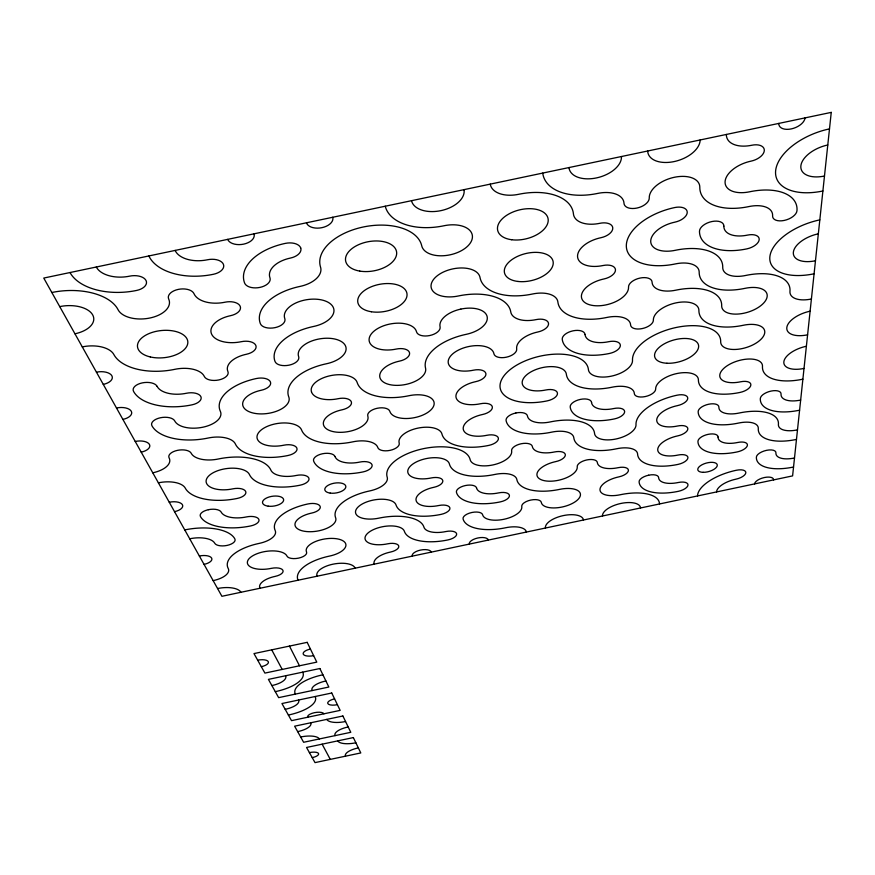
<?xml version="1.0" encoding="UTF-8"?>
<svg xmlns="http://www.w3.org/2000/svg" width="875" height="875" viewBox="0 0 875 875"><rect width="100%" height="100%" fill="white"/><g stroke="black" fill="none" stroke-linecap="round" stroke-linejoin="round"><path stroke-width="1.31" d="M271.72 649.841L282.198 669.441M322.142 744.177L330.28 759.391M289.45 646.089L299.491 665.788M805.033 117.895A13.705 7.82 -20.5 0 1 791.284 128.909A13.705 7.82 -20.5 0 1 778.816 123.419M726.37 134.455A27.289 15.706 -19.6 0 0 751.822 145.239A13.377 7.569 -19.2 0 1 764.312 150.478A13.377 7.569 -19.2 0 1 751.067 161.131A26.239 14.612 -18.9 0 0 725.08 181.781A26.239 14.612 -18.9 0 0 749.613 191.789A50.564 27.245 -18.2 0 1 796.972 210.733A12.688 6.781 -18.9 0 1 784.241 220.434A12.688 6.781 -18.9 0 1 772.603 215.863A25.277 13.617 -18.2 0 0 748.913 206.566A52.5 29.225 -18.9 0 1 699.803 187.283A26.064 14.711 -17.3 0 0 674.33 177.286A26.064 14.711 -17.3 0 0 649.261 197.914A13.005 7.372 -16.5 0 1 636.956 208.053A13.005 7.372 -16.5 0 1 623.984 203.241A25.944 14.787 -15.6 0 0 597.581 193.43A53.9 31.861 -16 0 1 542.741 173.086M822.894 190.991A52.927 28.973 -20.4 0 1 775.655 170.57A52.927 28.973 -20.4 0 1 829.5 128.888M824.48 176.028A26.458 14.481 -20.4 0 1 800.877 165.823A26.458 14.481 -20.4 0 1 827.783 144.988M700.142 139.967A27.092 15.827 -17.9 0 1 674.122 161.58A27.092 15.827 -17.9 0 1 647.686 151.003M621.458 156.527A26.939 15.925 -16 0 1 596.411 177.931A26.939 15.925 -16 0 1 568.98 167.562M490.252 184.122A26.852 15.98 -14.1 0 0 518.678 194.294A51.745 29.684 -13.8 0 1 573.431 213.872A25.944 14.787 -15.6 0 0 599.823 223.311A12.731 7.131 -15.4 0 1 612.773 227.905A12.731 7.131 -15.4 0 1 600.906 237.716A25.014 13.77 -15.2 0 0 577.566 256.758A25.014 13.77 -15.2 0 0 602.995 265.53A12.294 6.65 -15.1 0 1 615.475 269.719A12.294 6.65 -15.1 0 1 604.002 278.95A24.161 12.852 -14.9 0 0 581.416 296.833A24.161 12.852 -14.9 0 0 605.773 304.938A24.161 12.852 -14.9 0 0 628.534 287.109A12.097 6.409 -15.6 0 1 640.03 278.064A12.097 6.409 -15.6 0 1 652.083 282.155A24.248 12.797 -16.3 0 0 675.806 290.183A46.878 23.953 -16 0 1 721.678 305.714A23.548 11.911 -17.2 0 0 744.023 313.195A23.548 11.911 -17.2 0 0 767.211 295.936A23.548 11.911 -17.2 0 0 745.041 288.334A48.781 25.452 -17.7 0 1 699.18 272.234A24.248 12.797 -16.3 0 0 675.467 263.9A50.269 27.42 -16.8 0 1 626.325 245.995A50.269 27.42 -16.8 0 1 674.723 207.55A12.797 7.098 -17 0 1 687.236 212.231A12.797 7.098 -17 0 1 674.92 222.141A25.123 13.705 -16.8 0 0 650.716 241.358A25.123 13.705 -16.8 0 0 675.281 250.305A48.508 25.594 -16.3 0 1 722.728 267.28A24.38 12.72 -17.7 0 0 745.642 275.472A47.119 23.822 -17.2 0 1 789.972 291.331A23.702 11.834 -18.4 0 0 811.409 298.998M385.252 206.216A53.67 32.025 -12.1 0 0 444.008 225.75A25.845 14.853 -12.1 0 1 472.259 234.927A25.845 14.853 -12.1 0 1 450.155 254.811A25.845 14.853 -12.1 0 1 421.728 245.809A51.756 29.706 -10.3 0 0 363.147 227.019A51.756 29.706 -10.3 0 0 320.545 267.105A25.955 14.809 -8.5 0 1 300.005 286.42A50.061 27.573 -8.8 0 0 260.389 323.706A12.534 6.88 -8.1 0 0 275.034 327.644A12.534 6.88 -8.1 0 0 284.791 318.566A25.025 13.781 -8.8 0 1 304.467 300.125A25.025 13.781 -8.8 0 1 333.539 308.077A25.025 13.781 -8.8 0 1 313.644 326.452A48.344 25.736 -9.1 0 0 275.056 361.55A12.108 6.42 -8.4 0 0 289.133 365.148A12.108 6.42 -8.4 0 0 298.638 356.584A24.161 12.862 -9.1 0 1 317.8 339.227A24.161 12.862 -9.1 0 1 345.723 346.467A24.161 12.862 -9.1 0 1 326.353 363.781A46.736 24.073 -9.4 0 0 288.772 396.911A23.45 11.988 -8.1 0 1 270.419 412.978A23.45 11.988 -8.1 0 1 243.097 406.35A23.45 11.988 -8.1 0 1 261.242 390.25A11.922 6.191 -7.9 0 0 270.419 381.938A11.922 6.191 -7.9 0 0 256.419 378.514A46.911 23.986 -8.1 0 0 220.358 411.327A23.57 11.933 -6.9 0 1 202.913 427.197A23.57 11.933 -6.9 0 1 174.737 420.941A11.823 5.95 -6.3 0 0 160.42 417.758A11.823 5.95 -6.3 0 0 151.933 425.742A47.152 23.877 -6.8 0 0 208.162 438.025A22.794 11.189 -7.3 0 1 235.375 443.964A45.391 22.498 -8.4 0 0 288.094 455.481A11.167 5.447 -8.5 0 0 296.844 448.044A11.167 5.447 -8.5 0 0 283.861 445.189A22.684 11.244 -8.4 0 1 257.392 439.162A22.684 11.244 -8.4 0 1 275.264 423.883A22.684 11.244 -8.4 0 1 301.602 430.019A45.227 22.564 -9.6 0 0 352.931 441.82A21.908 10.598 -9.8 0 1 377.803 447.541A10.938 5.305 -10.3 0 0 390.042 450.363A10.938 5.305 -10.3 0 0 399.186 443.034A21.864 10.609 -10.9 0 1 417.747 428.159A21.864 10.609 -10.9 0 1 441.952 434.022A43.706 21.241 -12 0 0 488.862 445.386A10.762 5.152 -12 0 0 498.367 438.123A10.762 5.152 -12 0 0 486.806 435.302A21.853 10.62 -12 0 1 463.302 429.406A21.853 10.62 -12 0 1 482.562 414.498A11.091 5.48 -12 0 0 492.319 406.842A11.091 5.48 -12 0 0 480.364 403.769A22.542 11.298 -12 0 1 456.039 397.348A22.542 11.298 -12 0 1 475.847 381.62A11.452 5.841 -12 0 0 485.887 373.537A11.452 5.841 -12 0 0 473.506 370.18A23.286 12.064 -12 0 1 448.295 363.125A23.286 12.064 -12 0 1 468.847 346.511A23.286 12.064 -12 0 1 493.905 353.697A11.648 6.027 -12.7 0 0 506.308 357.208A11.648 6.027 -12.7 0 0 516.688 348.895A23.308 12.053 -13.4 0 1 537.797 331.997A11.845 6.223 -13.4 0 0 548.516 323.367A11.845 6.223 -13.4 0 0 536.08 319.616A24.095 12.884 -13.5 0 1 510.759 311.916A48.18 25.802 -12 0 0 458.347 295.98A24.938 13.825 -12 0 1 431.178 287.525A24.938 13.825 -12 0 1 453.009 268.855A24.938 13.825 -12 0 1 480.014 277.463A49.919 27.628 -13.7 0 0 532.525 294A24.095 12.884 -13.5 0 1 557.878 301.995A48.322 25.703 -14.9 0 0 606.889 317.439A23.352 12.02 -14.7 0 1 630.591 324.898A11.692 5.994 -15.3 0 0 642.239 328.573A11.692 5.994 -15.3 0 0 653.363 320.108A23.439 11.977 -16 0 1 675.97 302.881A23.439 11.977 -16 0 1 698.906 310.516A47.119 23.822 -17.2 0 0 743.291 325.27A22.783 11.167 -16.8 0 1 764.772 332.248A22.783 11.167 -16.8 0 1 742.339 348.556A22.783 11.167 -16.8 0 1 720.683 341.698A45.358 22.466 -15.6 0 0 676.288 327.458A45.358 22.466 -15.6 0 0 632.505 360.281A22.608 11.266 -14.4 0 1 611.297 376.173A22.608 11.266 -14.4 0 1 588.405 369.578A45.128 22.597 -13.2 0 0 541.745 355.808A45.128 22.597 -13.2 0 0 500.095 387.527A45.128 22.597 -13.2 0 0 547.356 400.848A11.102 5.469 -13.2 0 0 557.452 393.116A11.102 5.469 -13.2 0 0 545.847 389.977A22.564 11.287 -13.2 0 1 522.222 383.359A22.564 11.287 -13.2 0 1 542.883 367.5A22.564 11.287 -13.2 0 1 566.355 374.227A45.216 22.542 -14.4 0 0 612.128 387.188A21.897 10.588 -14.3 0 1 634.309 393.477A10.959 5.283 -14.8 0 0 645.225 396.572A10.959 5.283 -14.8 0 0 655.67 388.97A21.962 10.544 -15.3 0 1 676.889 373.537A21.962 10.544 -15.3 0 1 698.403 379.969A44.122 21.011 -16.4 0 0 740.108 392.416A10.861 5.097 -16.2 0 0 750.87 384.891A10.861 5.097 -16.2 0 0 740.611 381.795A22.061 10.5 -16.4 0 1 719.764 375.309A22.061 10.5 -16.4 0 1 741.792 359.866A22.061 10.5 -16.4 0 1 762.475 366.461A44.352 20.891 -17.4 0 0 802.878 379.181M464.012 189.645A26.83 16.002 -12.1 0 1 440.923 210.645A26.83 16.002 -12.1 0 1 411.512 200.692M332.741 217.262A13.442 7.984 -9.1 0 1 321.945 227.664A13.442 7.984 -9.1 0 1 306.48 222.786M253.958 233.833A13.508 7.952 -7.1 0 1 243.655 244.136A13.508 7.952 -7.1 0 1 227.686 239.367M175.142 250.414A27.103 15.859 -6.2 0 0 207.539 259.755A13.289 7.645 -6.5 0 1 223.409 264.294A13.289 7.645 -6.5 0 1 213.5 274.258A54.206 31.741 -6.2 0 1 148.87 255.948M70.033 272.53A54.622 31.511 -4.4 0 0 136.631 290.434A13.388 7.591 -4.8 0 0 146.059 280.569A13.388 7.591 -4.8 0 0 129.697 276.139A27.3 15.75 -4.4 0 1 96.316 267.006M59.741 306.611A26.48 14.525 -3.7 0 1 92.662 314.869A26.48 14.525 -3.7 0 1 74.955 333.791M51.844 292.512A52.97 29.061 -3.7 0 1 118.07 309.706A26.261 14.645 -5.2 0 0 149.986 317.997A26.261 14.645 -5.2 0 0 168.7 299.053A13.081 7.35 -6 0 1 178.238 289.406A13.081 7.35 -6 0 1 194.02 293.727A26.086 14.733 -6.8 0 0 225.006 302.203A12.797 7.109 -7.1 0 1 240.209 306.327A12.797 7.109 -7.1 0 1 230.552 315.678A25.134 13.727 -7.3 0 0 211.488 333.823A25.134 13.727 -7.3 0 0 241.259 341.698A12.348 6.628 -7.5 0 1 255.839 345.45A12.348 6.628 -7.5 0 1 246.433 354.255A24.259 12.819 -7.7 0 0 227.894 371.492A12.162 6.388 -7 0 1 218.783 379.958A12.162 6.388 -7 0 1 204.312 376.458A24.402 12.753 -6.4 0 0 174.858 369.316A50.597 27.311 -5.8 0 1 113.87 354.55A25.484 13.552 -4.5 0 0 82.283 346.894M814.089 273.787A49.109 25.266 -18.9 0 1 769.869 256.747A49.109 25.266 -18.9 0 1 819.82 219.877M815.467 260.761A24.555 12.633 -18.9 0 1 793.363 252.252A24.555 12.633 -18.9 0 1 818.333 233.822M96.447 372.181A12.512 6.552 -4.8 0 1 111.858 375.758A12.512 6.552 -4.8 0 1 103.283 384.398M116.484 407.991A12.064 6.125 -5.4 0 1 131.283 411.25A12.064 6.125 -5.4 0 1 122.872 419.398M807.592 334.808A22.914 11.102 -17.8 0 1 786.811 327.644A22.914 11.102 -17.8 0 1 810.108 311.194M135.22 441.459A11.659 5.742 -5.9 0 1 149.439 444.434A11.659 5.742 -5.9 0 1 141.203 452.134M152.775 472.806A22.936 11.134 -6.2 0 0 169.137 457.931A11.43 5.578 -6.7 0 1 177.439 450.363A11.43 5.578 -6.7 0 1 191.22 453.272A22.794 11.189 -7.3 0 0 218.323 458.992A44.155 21.044 -7.6 0 1 270.856 470.083A21.973 10.566 -8.7 0 0 296.319 475.453A10.817 5.119 -8.8 0 1 308.842 478.078A10.817 5.119 -8.8 0 1 300.3 485.144A43.958 21.131 -8.7 0 1 249.463 474.589A22.072 10.522 -7.6 0 0 223.398 469.12A22.072 10.522 -7.6 0 0 206.609 483.481A22.072 10.522 -7.6 0 0 232.794 488.852A10.861 5.108 -7.8 0 1 245.645 491.4A10.861 5.108 -7.8 0 1 237.42 498.4A44.155 21.044 -7.6 0 1 185.27 488.119A22.192 10.467 -6.6 0 0 158.386 482.825M804.027 368.43A22.17 10.445 -17.4 0 1 783.847 361.845A22.17 10.445 -17.4 0 1 806.378 346.248M799.586 410.189A42.973 19.677 -17 0 1 760.331 398.464A10.719 4.933 -16.5 0 1 771.083 391.07A10.719 4.933 -16.5 0 1 781.047 394.089A21.481 9.833 -17 0 0 800.658 400.061M169.258 502.239A10.927 5.075 -6.8 0 1 182.427 504.733A10.927 5.075 -6.8 0 1 174.53 511.656M796.469 439.414A41.683 18.572 -16.7 0 1 758.297 428.597A20.738 9.33 -15.8 0 0 738.653 423.041A42.766 19.786 -16.1 0 1 698.173 411.567A10.664 4.955 -15.6 0 1 708.619 404.239A10.664 4.955 -15.6 0 1 718.889 407.203A21.383 9.887 -16.1 0 0 739.123 413.033A41.486 18.659 -15.8 0 1 778.411 424.364A20.836 9.286 -16.7 0 0 797.486 429.866M189.711 538.792A20.858 9.297 -7.3 0 1 214.736 543.233A10.402 4.659 -7.8 0 0 227.062 545.42A10.402 4.659 -7.8 0 0 234.883 538.989A41.727 18.605 -7.3 0 0 184.756 529.922M793.538 467.02A40.469 17.544 -16.3 0 1 756.394 457.034A10.095 4.397 -15.9 0 1 766.522 450.341A10.095 4.397 -15.9 0 1 775.928 452.911A20.234 8.772 -16.3 0 0 794.5 457.997M199.358 556.008A10.27 4.517 -7.5 0 1 211.63 558.097A10.27 4.517 -7.5 0 1 204.039 564.375M213.139 580.628A20.245 8.794 -7.6 0 0 228.211 568.444A40.327 17.653 -8.5 0 1 259.219 543.386A20.759 9.341 -8.2 0 0 275.177 530.491A41.366 18.758 -9.1 0 1 308.033 503.934A10.489 4.823 -9 0 1 320.13 506.33A10.489 4.823 -9 0 1 311.784 513.045A20.683 9.373 -9.1 0 0 295.28 526.127A20.683 9.373 -9.1 0 0 318.948 530.786A20.683 9.373 -9.1 0 0 335.617 517.738A41.256 18.802 -10.1 0 1 369.655 490.941A21.241 9.964 -9.9 0 0 387.188 477.137A42.416 19.972 -11 0 1 423.325 448.689A42.416 19.972 -11 0 1 470.148 459.637A21.197 9.986 -12 0 0 492.866 464.953A21.197 9.986 -12 0 0 511.623 450.898A10.598 4.987 -12.5 0 1 521.139 443.767A10.598 4.987 -12.5 0 1 532.35 446.523A21.208 9.975 -13 0 0 554.455 451.97A10.445 4.845 -13 0 1 565.327 454.628A10.445 4.845 -13 0 1 555.789 461.595A20.584 9.406 -13 0 0 536.955 475.158A20.584 9.406 -13 0 0 558.25 480.32A20.584 9.406 -13 0 0 577.227 466.791A10.303 4.703 -13.4 0 1 586.775 459.944A10.303 4.703 -13.4 0 1 597.352 462.547A20.617 9.395 -13.9 0 0 618.177 467.677A10.161 4.561 -13.9 0 1 628.436 470.181A10.161 4.561 -13.9 0 1 618.866 476.875A20.027 8.87 -13.8 0 0 599.987 489.945A20.027 8.87 -13.8 0 0 620.211 494.758A38.959 16.778 -13.7 0 1 659.531 503.967M716.57 491.925A19.578 8.334 -15.3 0 1 735.995 479.161A9.931 4.287 -15.4 0 0 745.839 472.675A9.931 4.287 -15.4 0 0 736.411 470.247A39.167 16.68 -15.3 0 0 697.561 495.939M754.578 483.908A9.811 4.156 -15.7 0 1 764.422 477.52A9.811 4.156 -15.7 0 1 773.587 479.894M602.492 515.998A19.48 8.389 -13.7 0 1 620.867 503.453A19.48 8.389 -13.7 0 1 640.522 507.97M545.431 528.03A19.447 8.4 -12.8 0 1 563.281 515.605A19.447 8.4 -12.8 0 1 583.472 520.013M526.411 532.044A19.447 8.411 -12 0 0 505.695 527.745A39.988 17.784 -12 0 1 463.072 518.908A9.997 4.441 -11.6 0 1 471.822 512.498A9.997 4.441 -11.6 0 1 482.639 514.784A19.994 8.892 -12 0 0 503.956 519.28A19.994 8.892 -12 0 0 521.763 506.527A9.997 4.441 -12.5 0 1 530.786 500.062A9.997 4.441 -12.5 0 1 541.319 502.403A20.005 8.881 -12.9 0 0 562.209 506.997A20.005 8.881 -12.9 0 0 580.42 494.047A20.005 8.881 -12.9 0 0 559.639 489.366A41.18 18.823 -13 0 1 516.841 479.522A20.573 9.417 -12 0 0 494.802 474.458A42.394 19.983 -12 0 1 449.411 464.012A21.208 9.986 -11 0 0 426.158 458.609A21.208 9.986 -11 0 0 407.892 472.631A21.208 9.986 -11 0 0 431.266 477.947A10.445 4.845 -11 0 1 442.761 480.473A10.445 4.845 -11 0 1 433.814 487.32A20.584 9.406 -11 0 0 416.15 500.664A20.584 9.406 -11 0 0 438.758 505.52A10.15 4.572 -11.1 0 1 449.881 507.85A10.15 4.572 -11.1 0 1 441.153 514.358A41.18 18.823 -11 0 1 396.036 504.995A20.628 9.395 -10.1 0 0 372.936 500.15A20.628 9.395 -10.1 0 0 355.709 513.373A20.628 9.395 -10.1 0 0 378.919 518.142A40.075 17.752 -10.2 0 1 423.938 527.166A20.005 8.881 -11.1 0 0 445.823 531.552A9.866 4.32 -11.1 0 1 456.597 533.684A9.866 4.32 -11.1 0 1 448.088 539.897A40.02 17.773 -11.1 0 1 404.37 531.289A20.038 8.87 -10.2 0 0 382.014 526.837A20.038 8.87 -10.2 0 0 365.203 539.438A20.038 8.87 -10.2 0 0 387.669 543.812A9.877 4.309 -10.3 0 1 398.716 545.902A9.877 4.309 -10.3 0 1 390.469 552.059A19.48 8.389 -10.3 0 0 374.194 564.167M469.339 544.086A9.723 4.2 -11.6 0 1 477.87 537.972A9.723 4.2 -11.6 0 1 488.359 540.072M412.256 556.128A9.734 4.2 -10.7 0 1 420.536 550.069A9.734 4.2 -10.7 0 1 431.287 552.114M317.1 576.209A19.534 8.378 -9.5 0 1 332.85 564.211A19.534 8.378 -9.5 0 1 355.163 568.181M298.058 580.223A39.069 16.756 -9.5 0 1 329.503 556.084A20.092 8.859 -9.3 0 0 345.625 543.572A20.092 8.859 -9.3 0 0 322.492 539.383A20.092 8.859 -9.3 0 0 306.523 551.928A10.062 4.419 -8.9 0 1 298.583 558.13A10.062 4.419 -8.9 0 1 286.945 556.062A20.158 8.827 -8.5 0 0 263.452 551.841A20.158 8.827 -8.5 0 0 247.734 564.211A20.158 8.827 -8.5 0 0 271.327 568.356A9.931 4.287 -8.6 0 1 282.92 570.325A9.931 4.287 -8.6 0 1 275.209 576.373A19.589 8.345 -8.7 0 0 259.984 588.263M217.569 588.536A19.677 8.323 -7.9 0 1 240.942 592.277M309.411 752.598A7.941 2.745 -9.5 0 1 318.533 753.484A7.941 2.745 -9.5 0 1 312.233 757.641M345.538 756.164A15.662 5.381 -10 0 1 358.345 747.895M355.863 742.777A16.012 5.622 -9.9 0 1 337.739 740.873M257.677 660.198A9.034 3.522 -8.6 0 1 268.253 661.598A9.034 3.522 -8.6 0 1 261.319 666.695M313.633 655.648A9.002 3.533 -9.3 0 1 303.286 654.205A9.002 3.533 -9.3 0 1 310.439 649.053M295.378 694.105A34.388 12.928 -9.6 0 1 322.908 674.789M312.113 690.572A17.194 6.464 -9.6 0 1 325.905 680.969M302.717 672.142A35.361 13.53 -8.8 0 1 275.297 691.655M285.567 675.763A17.686 6.77 -8.8 0 1 271.884 685.562M298.539 700.022A17.106 6.344 -9 0 1 285.184 709.33M315.142 696.522A34.212 12.688 -9 0 1 288.378 715.039M337.4 704.681A8.422 3.106 -9.7 0 1 327.797 703.522A8.422 3.106 -9.7 0 1 334.589 698.895M307.738 717.227A8.334 3.03 -9.5 0 1 314.377 712.698A8.334 3.03 -9.5 0 1 323.947 713.803M345.548 721.514A16.516 5.972 -9.8 0 1 326.791 719.392M310.712 722.783A16.559 5.961 -9.2 0 1 297.675 731.631M300.672 736.991A16.177 5.698 -9.4 0 1 319.353 738.948M335.07 735.623A16.133 5.709 -9.9 0 1 348.184 726.95M831.25 112.383L792.597 475.891L221.911 596.291L43.75 278.064L831.25 112.383M307.191 642.348L253.98 653.581L264.906 673.094L316.783 662.134L307.191 642.348M319.867 668.522L268.417 679.383L278.644 697.638L328.847 687.039L319.867 668.522M331.745 693.011L281.947 703.533L291.528 720.65L340.156 710.38L331.745 693.011M342.88 715.991L294.623 726.184L303.625 742.273L350.788 732.309L342.88 715.991M353.347 737.581L306.545 747.469L315.022 762.617L360.784 752.948L353.347 737.581M511.7 239.739A25.867 14.831 -13.8 0 0 548.155 219.198A25.867 14.831 -13.8 0 0 508.692 214.08A25.867 14.831 -13.8 0 0 511.7 239.739M359.778 271.097A25.878 14.842 -10.3 0 0 396.627 252.219A25.878 14.842 -10.3 0 0 356.858 245.514A25.878 14.842 -10.3 0 0 359.778 271.097M300.737 248.019A13.223 7.678 -8.3 0 0 285.348 243.381A51.92 29.619 -8.5 0 0 244.628 283.073A13.005 7.383 -7.6 0 0 259.919 287.405A13.005 7.383 -7.6 0 0 269.938 277.747A25.955 14.809 -8.5 0 1 290.358 258.081A13.223 7.678 -8.3 0 0 300.737 248.019M723.855 226.122A25.277 13.617 -18.2 0 0 747.556 235.091A12.414 6.573 -17.9 0 1 759.205 239.455A12.414 6.573 -17.9 0 1 746.911 248.861A50.564 27.245 -18.2 0 1 699.486 231.252A12.6 6.825 -17.5 0 1 711.791 221.561A12.6 6.825 -17.5 0 1 723.855 226.122M517.967 281.455A24.948 13.803 -13.7 0 0 553.186 262.052A24.948 13.803 -13.7 0 0 515.167 257.578A24.948 13.803 -13.7 0 0 517.967 281.455M371.372 311.752A24.959 13.814 -10.4 0 0 407.006 293.891A24.959 13.814 -10.4 0 0 368.758 287.919A24.959 13.814 -10.4 0 0 371.372 311.752M150.336 356.956A25.298 13.65 -5.8 0 0 187.841 342.114A25.298 13.65 -5.8 0 0 149.756 333.277A25.298 13.65 -5.8 0 0 150.336 356.956M460.841 309.094A24.084 12.895 -12 0 0 440.07 326.802A12.042 6.453 -11.3 0 1 429.767 335.53A12.042 6.453 -11.3 0 1 416.5 331.767A24.106 12.895 -10.6 0 0 389.681 324.078A24.106 12.895 -10.6 0 0 369.305 341.502A24.106 12.895 -10.6 0 0 396.277 349.059A11.845 6.234 -10.6 0 1 409.5 352.647A11.845 6.234 -10.6 0 1 399.547 361.113A23.308 12.053 -10.7 0 0 379.914 377.53A23.308 12.053 -10.7 0 0 405.716 384.464A23.308 12.053 -10.7 0 0 425.545 368.102A46.583 24.128 -12 0 1 466.189 334.338A24.084 12.895 -12 0 0 487.156 316.684A24.084 12.895 -12 0 0 460.841 309.094M157.139 386.389A24.402 12.753 -6.4 0 0 186.462 393.247A11.988 6.169 -6.6 0 1 200.856 396.594A11.988 6.169 -6.6 0 1 192.062 404.819A48.814 25.506 -6.4 0 1 133.547 391.355A12.239 6.355 -5.7 0 1 142.231 382.9A12.239 6.355 -5.7 0 1 157.139 386.389M585.036 334.502A23.352 12.02 -14.7 0 0 608.716 341.698A11.484 5.819 -14.6 0 1 620.353 345.209A11.484 5.819 -14.6 0 1 609.591 353.434A46.714 24.052 -14.7 0 1 562.253 339.303A11.659 6.016 -14 0 1 572.994 330.838A11.659 6.016 -14 0 1 585.036 334.502M311.511 391.945A23.363 12.031 -9.4 0 0 338.242 398.683A11.484 5.819 -9.5 0 1 351.345 401.887A11.484 5.819 -9.5 0 1 342.027 409.817A22.608 11.277 -9.6 0 0 323.619 425.206A22.608 11.277 -9.6 0 0 349.212 431.408A22.608 11.277 -9.6 0 0 367.806 416.062A11.287 5.644 -10.2 0 1 377.18 408.275A11.287 5.644 -10.2 0 1 389.878 411.414A22.564 11.298 -10.8 0 0 415.034 417.539A22.564 11.298 -10.8 0 0 433.967 401.953A22.564 11.298 -10.8 0 0 408.942 395.719A46.627 24.117 -10.7 0 1 357.164 382.506A23.363 12.031 -9.4 0 0 330.575 375.637A23.363 12.031 -9.4 0 0 311.511 391.945M666.958 363.245A22.673 11.222 -15.6 0 0 698.589 345.494A22.673 11.222 -15.6 0 0 664.245 343.864A22.673 11.222 -15.6 0 0 666.958 363.245M591.577 402.478A21.897 10.588 -14.3 0 0 613.736 408.548A10.784 5.13 -14.2 0 1 624.641 411.502A10.784 5.13 -14.2 0 1 614.513 418.895A43.805 21.175 -14.3 0 1 570.205 406.984A10.938 5.294 -13.7 0 1 580.322 399.405A10.938 5.294 -13.7 0 1 591.577 402.478M515.867 412.989A10.927 5.305 -12.6 0 0 506.078 420.503A43.728 21.219 -13.1 0 0 551.698 432.141A21.208 9.975 -13 0 1 573.814 437.784A42.481 19.928 -14.1 0 0 616.755 448.744A20.617 9.395 -13.9 0 1 637.591 454.059A41.344 18.736 -14.9 0 0 678.081 464.384A10.183 4.55 -14.8 0 0 687.936 457.636A10.183 4.55 -14.8 0 0 677.961 455.066A20.672 9.363 -14.9 0 1 657.716 449.717A20.672 9.363 -14.9 0 1 677.709 435.881A10.489 4.823 -15 0 0 687.848 428.794A10.489 4.823 -15 0 0 677.578 426.005A21.295 9.931 -15.1 0 1 656.72 420.208A21.295 9.931 -15.1 0 1 677.316 405.661A10.817 5.119 -15.2 0 0 687.761 398.202A10.817 5.119 -15.2 0 0 677.173 395.172A42.602 19.863 -15.1 0 0 636.005 424.67A21.241 9.964 -14.1 0 1 616.022 438.988A21.241 9.964 -14.1 0 1 594.552 433.409A42.416 19.961 -13 0 0 550.277 421.925A21.864 10.609 -13.1 0 1 527.461 415.997A10.927 5.305 -12.6 0 0 515.867 412.989M335.027 456.553A21.908 10.598 -9.8 0 0 359.822 462.066A10.784 5.141 -9.9 0 1 372.028 464.756A10.784 5.141 -9.9 0 1 363.169 471.887A43.816 21.197 -9.8 0 1 313.644 461.07A10.97 5.294 -9.2 0 1 322.438 453.764A10.97 5.294 -9.2 0 1 335.027 456.553M330.225 493.106A10.631 4.977 -9.4 0 0 345.844 486.598A10.631 4.977 -9.4 0 0 329.886 484.433A10.631 4.977 -9.4 0 0 330.225 493.106M268.22 506.177A10.675 4.966 -8.4 0 0 283.642 499.702A10.675 4.966 -8.4 0 0 267.345 497.623A10.675 4.966 -8.4 0 0 268.22 506.177M208.414 509.698A10.719 4.944 -7.5 0 0 200.441 516.502A42.798 19.819 -7.9 0 0 250.753 525.919A10.533 4.812 -8.1 0 0 258.803 519.269A10.533 4.812 -8.1 0 0 246.4 516.928A21.394 9.909 -7.9 0 1 221.2 512.127A10.719 4.944 -7.5 0 0 208.414 509.698M718.069 437.084A20.738 9.33 -15.8 0 0 737.734 442.466A10.216 4.528 -15.6 0 1 747.425 445.091A10.216 4.528 -15.6 0 1 737.286 451.905A41.486 18.659 -15.8 0 1 697.955 441.328A10.347 4.67 -15.3 0 1 708.094 434.361A10.347 4.67 -15.3 0 1 718.069 437.084M476.58 488.009A20.573 9.417 -12 0 0 498.575 492.898A10.139 4.572 -12 0 1 509.414 495.294A10.139 4.572 -12 0 1 500.402 501.867A41.158 18.834 -12 0 1 456.444 492.264A10.292 4.703 -11.5 0 1 465.412 485.538A10.292 4.703 -11.5 0 1 476.58 488.009M703.15 472.325A10.052 4.419 -15.1 0 0 717.281 464.953A10.052 4.419 -15.1 0 0 702.133 464.691A10.052 4.419 -15.1 0 0 703.15 472.325M648.67 475.191A10.03 4.43 -14.2 0 0 639.1 481.775A40.163 17.697 -14.7 0 0 678.431 491.302A9.898 4.298 -14.6 0 0 688.012 484.87A9.898 4.298 -14.6 0 0 678.322 482.497A20.081 8.848 -14.7 0 1 658.645 477.652A10.03 4.43 -14.2 0 0 648.67 475.191"/></g></svg>
